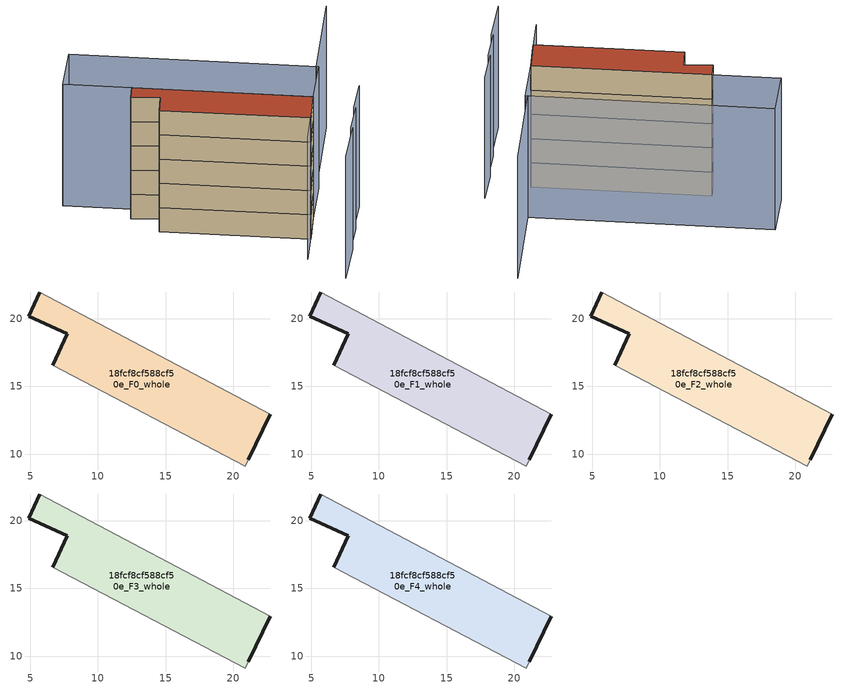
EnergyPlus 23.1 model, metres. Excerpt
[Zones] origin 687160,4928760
18fcf8cf588cf50e_F0_whole
 floor ground (EU_floor_Construction): 22.73,12.96 21.11,9.57 20.88,9.12 6.65,16.55 7.72,18.89 4.88,20.19 5.71,21.98 z0
 wall outside (EU_wall_Construction): 21.11,9.57 22.73,12.96 / 5.71,21.98 4.88,20.19 7.72,18.89 6.65,16.55 z0:3
 wall adiabatic (EU_wall_Construction): 22.73,12.96 5.71,21.98 / 6.65,16.55 20.88,9.12 21.11,9.57 z0:3
18fcf8cf588cf50e_F1_whole
 floor to 18fcf8cf588cf50e_F0_whole (EU_floor_Construction): 22.73,12.96 21.11,9.57 20.88,9.12 6.65,16.55 7.72,18.89 4.88,20.19 5.71,21.98 z3
 wall outside (EU_wall_Construction): 21.11,9.57 22.73,12.96 / 5.71,21.98 4.88,20.19 7.72,18.89 6.65,16.55 z3:6
 wall adiabatic (EU_wall_Construction): 22.73,12.96 5.71,21.98 / 6.65,16.55 20.88,9.12 21.11,9.57 z3:6
18fcf8cf588cf50e_F2_whole
 floor to 18fcf8cf588cf50e_F1_whole (EU_floor_Construction): 22.73,12.96 21.11,9.57 20.88,9.12 6.65,16.55 7.72,18.89 4.88,20.19 5.71,21.98 z6
 wall outside (EU_wall_Construction): 21.11,9.57 22.73,12.96 / 5.71,21.98 4.88,20.19 7.72,18.89 6.65,16.55 z6:9
 wall adiabatic (EU_wall_Construction): 22.73,12.96 5.71,21.98 / 6.65,16.55 20.88,9.12 21.11,9.57 z6:9
18fcf8cf588cf50e_F3_whole
 floor to 18fcf8cf588cf50e_F2_whole (EU_floor_Construction): 22.73,12.96 21.11,9.57 20.88,9.12 6.65,16.55 7.72,18.89 4.88,20.19 5.71,21.98 z9
 wall outside (EU_wall_Construction): 21.11,9.57 22.73,12.96 / 5.71,21.98 4.88,20.19 7.72,18.89 6.65,16.55 z9:12
 wall adiabatic (EU_wall_Construction): 22.73,12.96 5.71,21.98 / 6.65,16.55 20.88,9.12 21.11,9.57 z9:12
18fcf8cf588cf50e_F4_whole
 floor to 18fcf8cf588cf50e_F3_whole (EU_floor_Construction): 22.73,12.96 21.11,9.57 20.88,9.12 6.65,16.55 7.72,18.89 4.88,20.19 5.71,21.98 z12
 wall outside (EU_wall_Construction): 21.11,9.57 22.73,12.96 / 5.71,21.98 4.88,20.19 7.72,18.89 6.65,16.55 z12:15
 wall adiabatic (EU_wall_Construction): 22.73,12.96 5.71,21.98 / 6.65,16.55 20.88,9.12 21.11,9.57 z12:15
 roof outside (EU_roof_Construction): 21.11,9.57 22.73,12.96 5.71,21.98 4.88,20.19 7.72,18.89 6.65,16.55 20.88,9.12 z15
shading: 21.33,0.39 24.2,5.56 / 24.02,5.64 26.07,9.25 / 25.89,9.36 28.1,13.25 / 20.98,9.32 19.03,5.46 / 31.04,29.55 25.38,18.51 / 22.73,12.96 -0.73,25.4 / -0.73,25.4 2.15,30.83 / 2.15,30.83 25.61,18.39 / 25.61,18.39 22.73,12.96 z0:15
[Building]
EU S2 Campaign: North Axis=0; Terrain=City; Solar Distribution=FullExterior
[Site:Location]
Bologna: Latitude=44.5; Longitude=11.25; Time Zone=1; Elevation=37
[SizingPeriod:WeatherFileDays]
AnnualSizingPeriod: Begin Month=1; Begin Day of Month=1; End Month=12; End Day of Month=31; Day of Week for Start Day=Monday; Use Weather File Daylight Saving Period=No; Use Weather File Rain and Snow Indicators=No
[MATERIAL]
EU_InternalMass_Material: Roughness=MediumRough; Thickness=0.1; Conductivity=1; Density=1800; Specific Heat=900; Thermal Absorptance=0.9; Solar Absorptance=0.7; Visible Absorptance=0.7
[MATERIAL:NOMASS] Roughness=MediumRough; Thermal Absorptance=0.9; Solar Absorptance=0.7; Visible Absorptance=0.7
Name | Thermal Resistance
EU_wall_NoMass | 0.905828
EU_roof_NoMass | 0.37593
EU_floor_NoMass | 0.67114
[CONSTRUCTION]
EU_wall_Construction: EU_wall_NoMass
EU_roof_Construction: EU_roof_NoMass
EU_floor_Construction: EU_floor_NoMass
EU_InternalMass_Construction: EU_InternalMass_Material
[ZONE] Type=1; Multiplier=1; Ceiling Height=autocalculate; Floor Area=autocalculate; Part of Total Floor Area=Yes
Name | Volume
18fcf8cf588cf50e_F0_whole | 225.798
18fcf8cf588cf50e_F1_whole; 18fcf8cf588cf50e_F2_whole; 18fcf8cf588cf50e_F3_whole; 18fcf8cf588cf50e_F4_whole | 225.799
[INTERNALMASS] Construction=EU_InternalMass_Construction; Surface Area=75.266
Name | Zone or ZoneList
18fcf8cf588cf50e_F0_whole_EU_InternalMass | 18fcf8cf588cf50e_F0_whole
18fcf8cf588cf50e_F1_whole_EU_InternalMass | 18fcf8cf588cf50e_F1_whole
18fcf8cf588cf50e_F2_whole_EU_InternalMass | 18fcf8cf588cf50e_F2_whole
18fcf8cf588cf50e_F3_whole_EU_InternalMass | 18fcf8cf588cf50e_F3_whole
18fcf8cf588cf50e_F4_whole_EU_InternalMass | 18fcf8cf588cf50e_F4_whole
[OTHEREQUIPMENT] Fuel Type=Electricity; Design Level Calculation Method=Watts/Area; Power per Zone Floor Area=1; Fraction Latent=0; Fraction Radiant=0; Fraction Lost=0; Carbon Dioxide Generation Rate=0; EndUse Subcategory=EU_Step8_InternalGains
Name | Zone or ZoneList or Space or SpaceList | Schedule
EU_Step8_InternalGain_18fcf8cf588cf50e_F0_whole_f000 | 18fcf8cf588cf50e_F0_whole | EU_Step8_GainSchedule_18fcf8cf588cf50e_F0_whole_f000
EU_Step8_InternalGain_18fcf8cf588cf50e_F1_whole_f000 | 18fcf8cf588cf50e_F1_whole | EU_Step8_GainSchedule_18fcf8cf588cf50e_F1_whole_f000
EU_Step8_InternalGain_18fcf8cf588cf50e_F2_whole_f000 | 18fcf8cf588cf50e_F2_whole | EU_Step8_GainSchedule_18fcf8cf588cf50e_F2_whole_f000
EU_Step8_InternalGain_18fcf8cf588cf50e_F3_whole_f000 | 18fcf8cf588cf50e_F3_whole | EU_Step8_GainSchedule_18fcf8cf588cf50e_F3_whole_f000
EU_Step8_InternalGain_18fcf8cf588cf50e_F4_whole_f000 | 18fcf8cf588cf50e_F4_whole | EU_Step8_GainSchedule_18fcf8cf588cf50e_F4_whole_f000
[ZONEVENTILATION:DESIGNFLOWRATE] Schedule=EU_AlwaysOn; Design Flow Rate Calculation Method=AirChanges/Hour; Air Changes per Hour=0.73129; Ventilation Type=Natural; Fan Pressure Rise=0; Fan Total Efficiency=1; Constant Term Coefficient=1; Temperature Term Coefficient=0; Velocity Term Coefficient=0; Velocity Squared Term Coefficient=0; Minimum Indoor Temperature=-100; Maximum Indoor Temperature=100; Delta Temperature=-100; Minimum Outdoor Temperature=-100; Maximum Outdoor Temperature=100; Maximum Wind Speed=40
Name | Zone or ZoneList or Space or SpaceList
EU_ConstantAir_18fcf8cf588cf50e_F0_whole | 18fcf8cf588cf50e_F0_whole
EU_ConstantAir_18fcf8cf588cf50e_F1_whole | 18fcf8cf588cf50e_F1_whole
EU_ConstantAir_18fcf8cf588cf50e_F2_whole | 18fcf8cf588cf50e_F2_whole
EU_ConstantAir_18fcf8cf588cf50e_F3_whole | 18fcf8cf588cf50e_F3_whole
EU_ConstantAir_18fcf8cf588cf50e_F4_whole | 18fcf8cf588cf50e_F4_whole
[HVACTEMPLATE:THERMOSTAT] Constant Heating Setpoint=20; Constant Cooling Setpoint=50
EU_HeatOnly_18fcf8cf588cf50e_F0_whole; EU_HeatOnly_18fcf8cf588cf50e_F1_whole; EU_HeatOnly_18fcf8cf588cf50e_F2_whole; EU_HeatOnly_18fcf8cf588cf50e_F3_whole; EU_HeatOnly_18fcf8cf588cf50e_F4_whole
[HVACTEMPLATE:ZONE:IDEALLOADSAIRSYSTEM] System Availability Schedule=EU_AlwaysOn; Maximum Heating Supply Air Temperature=50; Minimum Cooling Supply Air Temperature=13; Maximum Heating Supply Air Humidity Ratio=0.0156; Minimum Cooling Supply Air Humidity Ratio=0.0077; Heating Limit=NoLimit; Cooling Limit=NoLimit; Heating Availability Schedule=EU_AlwaysOn; Cooling Availability Schedule=EU_CoolingOff; Dehumidification Control Type=ConstantSensibleHeatRatio; Cooling Sensible Heat Ratio=0.7; Dehumidification Setpoint=60; Humidification Control Type=None; Humidification Setpoint=30; Outdoor Air Method=None; Outdoor Air Flow Rate per Person=0.00944; Outdoor Air Flow Rate per Zone Floor Area=0; Outdoor Air Flow Rate per Zone=0; Demand Controlled Ventilation Type=None; Outdoor Air Economizer Type=NoEconomizer; Heat Recovery Type=None; Sensible Heat Recovery Effectiveness=0.7; Latent Heat Recovery Effectiveness=0.65
Name | Template Thermostat
18fcf8cf588cf50e_F0_whole | EU_HeatOnly_18fcf8cf588cf50e_F0_whole
18fcf8cf588cf50e_F1_whole | EU_HeatOnly_18fcf8cf588cf50e_F1_whole
18fcf8cf588cf50e_F2_whole | EU_HeatOnly_18fcf8cf588cf50e_F2_whole
18fcf8cf588cf50e_F3_whole | EU_HeatOnly_18fcf8cf588cf50e_F3_whole
18fcf8cf588cf50e_F4_whole | EU_HeatOnly_18fcf8cf588cf50e_F4_whole
[SIZING:ZONE] Zone Cooling Design Supply Air Temperature Input Method=SupplyAirTemperature; Zone Cooling Design Supply Air Temperature=13; Zone Heating Design Supply Air Temperature Input Method=SupplyAirTemperature; Zone Heating Design Supply Air Temperature=50; Zone Cooling Design Supply Air Humidity Ratio=0.008; Zone Heating Design Supply Air Humidity Ratio=0.008; Cooling Design Air Flow Method=DesignDay; Cooling Design Air Flow Rate=0; Cooling Minimum Air Flow per Zone Floor Area=0.000762; Cooling Minimum Air Flow=0; Cooling Minimum Air Flow Fraction=0.2; Heating Design Air Flow Method=DesignDay; Heating Design Air Flow Rate=0; Heating Maximum Air Flow per Zone Floor Area=0.002032; Heating Maximum Air Flow=0.141576; Heating Maximum Air Flow Fraction=0.3; Account for Dedicated Outdoor Air System=No; Dedicated Outdoor Air System Control Strategy=NeutralSupplyAir; Dedicated Outdoor Air Low Setpoint Temperature for Design=autosize; Dedicated Outdoor Air High Setpoint Temperature for Design=autosize; Zone Load Sizing Method=Sensible Load Only No Latent Load; Zone Latent Cooling Design Supply Air Humidity Ratio Input Method=HumidityRatioDifference; Zone Cooling Design Supply Air Humidity Ratio Difference=0.005; Zone Latent Heating Design Supply Air Humidity Ratio Input Method=HumidityRatioDifference; Zone Humidification Design Supply Air Humidity Ratio Difference=0.005
18fcf8cf588cf50e_F0_whole; 18fcf8cf588cf50e_F1_whole; 18fcf8cf588cf50e_F2_whole; 18fcf8cf588cf50e_F3_whole; 18fcf8cf588cf50e_F4_whole
[SCHEDULE:CONSTANT]
Name | Hourly Value
EU_AlwaysOn | 1
EU_CoolingOff | 0
[SCHEDULE:FILE] Column Number=1; Rows to Skip at Top=0; Number of Hours of Data=8760; Column Separator=Comma; Interpolate to Timestep=No; Minutes per Item=60; Adjust Schedule for Daylight Savings=Yes
Name | File
EU_Step8_GainSchedule_18fcf8cf588cf50e_F0_whole_f000 | ../../schedules/18fcf8cf588cf50e/18fcf8cf588cf50e_F0_whole_f000_gain.csv
EU_Step8_GainSchedule_18fcf8cf588cf50e_F1_whole_f000 | ../../schedules/18fcf8cf588cf50e/18fcf8cf588cf50e_F1_whole_f000_gain.csv
EU_Step8_GainSchedule_18fcf8cf588cf50e_F2_whole_f000 | ../../schedules/18fcf8cf588cf50e/18fcf8cf588cf50e_F2_whole_f000_gain.csv
EU_Step8_GainSchedule_18fcf8cf588cf50e_F3_whole_f000 | ../../schedules/18fcf8cf588cf50e/18fcf8cf588cf50e_F3_whole_f000_gain.csv
EU_Step8_GainSchedule_18fcf8cf588cf50e_F4_whole_f000 | ../../schedules/18fcf8cf588cf50e/18fcf8cf588cf50e_F4_whole_f000_gain.csv
